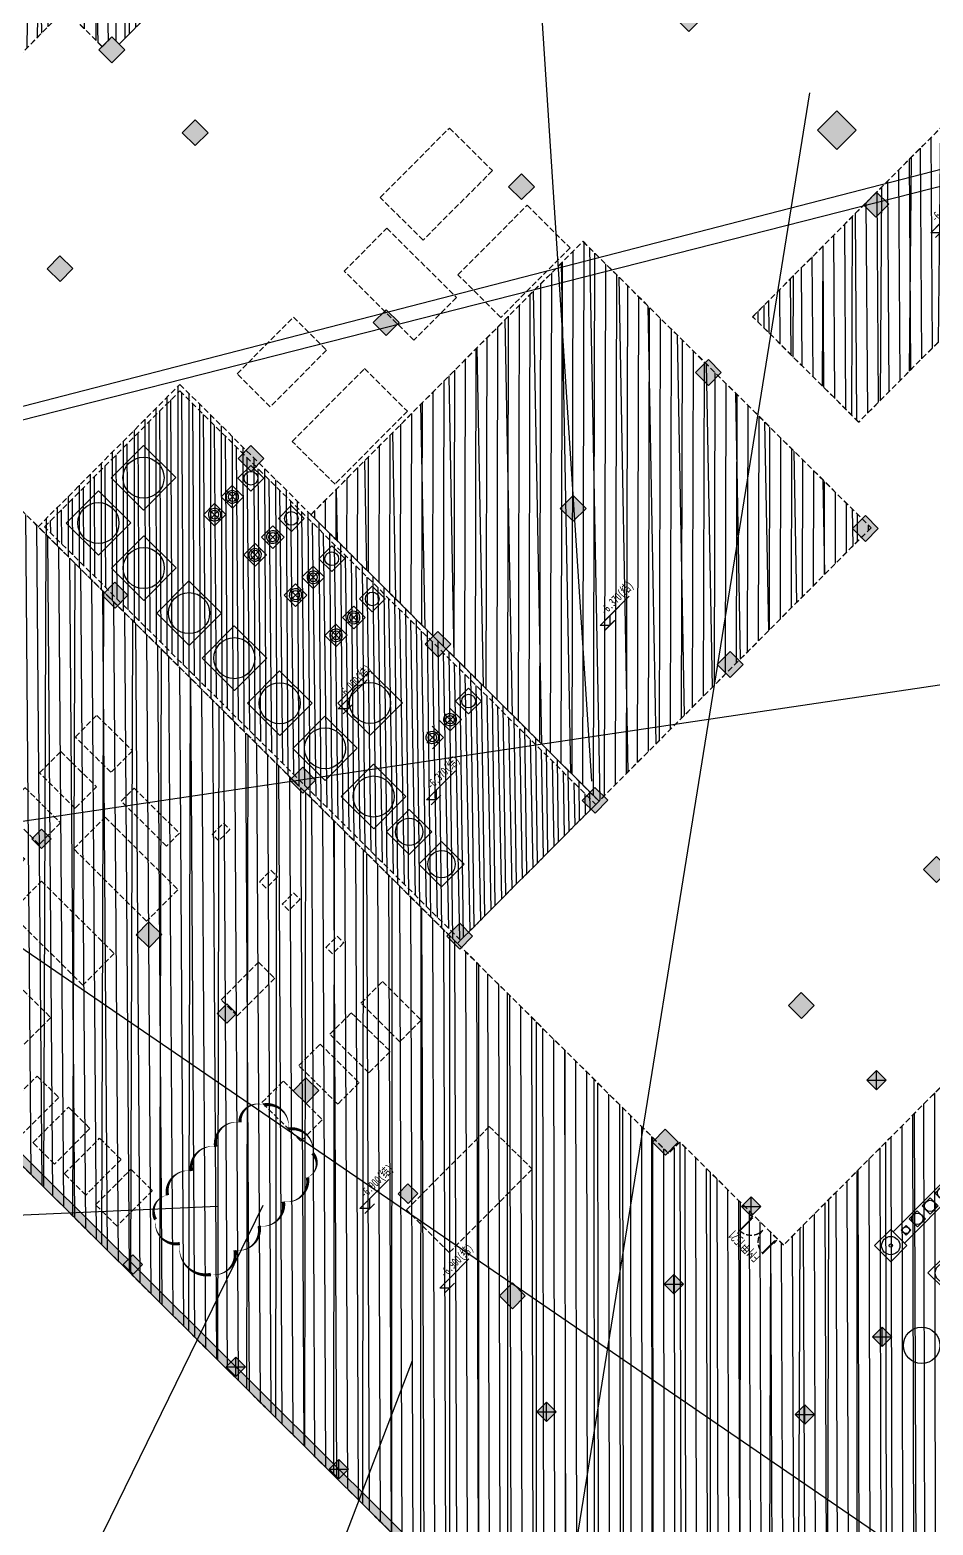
# Model space of a CAD drawing. Extents: x 517381295 to 519272522, y 3499086963 to 3500603577.
# Drawn here: x 518447028 to 518486592, y 3500170238 to 3500235776 of the extents above; entities that cross this region are included whole.
import ezdxf

# ---------------------------------------------------------------- set-up
doc = ezdxf.new("R2010")
doc.units = 0
doc.header["$LTSCALE"] = 1000
doc.header["$MEASUREMENT"] = 0
for name, pattern in [('__附着_A09-地下室平面_TEN25IWV_设计区$0$__附着_A09-地下室平面_TEN25IWV_设计区$0$HIDDEN', [0.375, 0.25, -0.125]), ('__附着_A09-地下室平面_TEN25IWV_设计区$0$HIDDEN', [0.375, 0.25, -0.125]), ('DASH', [0.35, 0.25, -0.1]), ('HIDDEN', [0.375, 0.25, -0.125])]:
    doc.linetypes.add(name, pattern=pattern)
doc.layers.get('0').update_dxf_attribs({"linetype": 'CONTINUOUS'})
doc.layers.get('DEFPOINTS').update_dxf_attribs({"color": 8, "linetype": 'CONTINUOUS'})
for name, color, linetype in [('__附着_A09-地下室平面_TEN25IWV_设计区$0$__附着_A09-地下室平面_TEN25IWV_设计区$0$AD-LEVL-HIGH', 61, 'CONTINUOUS'), ('__附着_A09-地下室平面_TEN25IWV_设计区$0$__附着_A09-地下室平面_TEN25IWV_设计区$0$AE-ABOV', 154, '__附着_A09-地下室平面_TEN25IWV_设计区$0$__附着_A09-地下室平面_TEN25IWV_设计区$0$HIDDEN'), ('__附着_A09-地下室平面_TEN25IWV_设计区$0$AE-ABOV', 154, '__附着_A09-地下室平面_TEN25IWV_设计区$0$HIDDEN'), ('__附着_A09-地下室平面_TEN25IWV_设计区$0$C-XREF-EXT', 7, 'CONTINUOUS'), ('A10-plan_B1_SEN23VEG_设计区$0$AE-WALL', 255, 'CONTINUOUS'), ('AD-LEVL-HIGH', 61, 'CONTINUOUS'), ('AD-NUMB', 205, 'CONTINUOUS'), ('AE-ABOV', 154, 'HIDDEN'), ('AE-DOOR-INSD', 61, 'CONTINUOUS'), ('AE-EQPM-TOLT', 70, 'CONTINUOUS'), ('C-XREF-EXT', 7, 'CONTINUOUS'), ('COLUMN', 50, 'CONTINUOUS'), ('PUB_HATCH', 8, 'CONTINUOUS'), ('S_WALL', 2, 'CONTINUOUS'), ('S_WALL_HACH', 30, 'CONTINUOUS'), ('TWT_水箱', 7, 'CONTINUOUS'), ('生活泵', 4, 'CONTINUOUS'), ('设备基础', 151, 'CONTINUOUS')]:
    doc.layers.add(name, color=color, linetype=linetype)
doc.layers.add('修改圈注', color=2, linetype='CONTINUOUS', plot=False)
doc.styles.add('__附着_A09-地下室平面_TEN25IWV_设计区$0$__附着_A09-地下室平面_TEN25IWV_设计区$0$TH-STYLE1', font='STFANGSO.TTF', dxfattribs={"width": 0.699999988079071})
doc.styles.add('TH-STYLE1', font='STFANGSO.TTF', dxfattribs={"width": 0.699999988079071})
doc.styles.add('TH-STYLE3', font='tssdeng.shx', dxfattribs={"width": 0.699999988079071, "bigfont": 'tssdchn.shx'})
pattern_1 = [(44.99999999999997, (-2.384185791015625e-06, 0), (-336.7596045400932, 336.7596045400932), [])]
pattern_2 = [(44.99999999999999, (0, 0), (-336.7596045400932, 336.7596045400932), [])]
pattern_3 = [(44.99999999999996, (534309.154542923, 500000.0600028038), (-898.025612106915, 898.0256121069149), [])]

# ---------------------------------------------------------------- blocks, each defined once
blk = doc.blocks.new('_FZH')
blk.add_lwpolyline([(-0.5, -0.5), (0.5, -0.5), (0.5, 0.5), (-0.5, 0.5)], close=True)
at = {"layer": 'PUB_HATCH'}
blk.add_solid([(-0.5, -0.5), (0.5, -0.5), (-0.5, 0.5), (0.5, 0.5)], dxfattribs=at)
blk = doc.blocks.new('柱')
h = blk.add_hatch(color=8)
h.dxf.hatch_style = 1
h.paths.add_polyline_path([(-400, -400), (400, -400), (400.0000000009313, 400.0000000004657), (-399.9999999990687, 400)])
at = {"layer": 'COLUMN', "xscale": 800, "yscale": 800, "zscale": 800}
blk.add_blockref('_FZH', (0, 0), dxfattribs=at)
blk = doc.blocks.new('fdhfhfhgfdhgfhgf')
at = {"layer": 'COLUMN'}
h = blk.add_hatch(color=8, dxfattribs=at)
h.dxf.hatch_style = 1
h.paths.add_polyline_path([(51965.08728408813, -14111.98487210274), (51965.0846247673, -12911.98486065865), (53165.07940196991, -12911.98485946655), (53165.08206129074, -14111.9848716259)])
for points in [[(51965.0846247673, -12911.98486065865), (53165.07940196991, -12911.98485946655), (53165.08206272125, -14111.98487210274), (51965.08728456497, -14111.98487067223)], [(54065.08977508545, -17411.98487854004), (53265.08977460861, -17411.98487997055), (53265.08977603912, -16661.9848742485), (54065.08977556229, -16661.98487401009)]]:
    blk.add_lwpolyline(points, close=True, dxfattribs=at)
at = {"layer": 'PUB_HATCH'}
blk.add_solid([(54065.08977508545, -17411.98487973213), (53265.08977556229, -17411.98488092422), (54065.08977556229, -16661.98487401009), (53265.08977603912, -16661.9848742485)], dxfattribs=at)
at = {"layer": 'COLUMN', "color": 8, "xscale": -0.9999999999999998, "rotation": 359.9999999994657}
for p in [(72465.08463335037, 11488.01509261131), (72465.0898308754, 6337.970894813538), (80865.08984613419, 6337.970486164093), (53665.09045410156, -5461.984887599945), (64065.08982610703, -5461.984881162643), (72465.08982658386, -5461.984880685806), (80865.08982563019, -5461.984881401062), (89315.08982944489, -5461.984882116318), (64065.08984041214, -17011.98488426208), (72465.08984088898, -17011.98488402367), (80865.08984136581, -17011.98488378525), (89265.08530044556, -17011.98489642143), (98815.09239053726, -17011.98487520218), (64065.08010387421, -26711.98485612869), (72465.0846323967, -26711.98482131958), (80865.08464860916, -26711.98482251167), (89265.08983135223, -26711.984821558), (98815.08464765549, -26711.98487234116), (72465.08463382721, -39461.98487997055), (80865.08464860916, -39461.98487877846), (89315.08983898163, -39461.98942995071), (98815.08012676239, -39461.98488068581)]:
    blk.add_blockref('柱', p, dxfattribs=at)
blk = doc.blocks.new('5567657')
at = {"layer": 'DEFPOINTS', "color": 3}
for p, q in [((-468135.9541832355, -401816.8229576428), (-467535.9541832421, -402416.8229576494)), ((-468135.9541832421, -402416.8229576428), (-467535.9541832355, -401816.8229576494))]:
    blk.add_line(p, q, dxfattribs=at)
at = {"layer": 'COLUMN', "xscale": 600.0000004244503, "yscale": 599.9999994146638, "zscale": 599.9999994146638, "rotation": 359.9999999832802}
blk.add_blockref('_FZH', (-467835.9541835967, -402116.822957966), dxfattribs=at)
blk = doc.blocks.new('rgsgdr')
for p in [(-1897571.606798172, -958497.8797802925), (-1897571.606795788, -964870.9168555737), (-1889371.606775761, -969547.8797516823), (-1881471.606775761, -969547.8797514439), (-1876671.606775761, -969547.8797516823), (-1868871.606776237, -969547.8797519207), (-1881471.606775284, -977647.8797519207), (-1876671.606775284, -977647.8797512054)]:
    blk.add_blockref('5567657', p)
at = {"layer": 'COLUMN', "xscale": 600, "yscale": 600, "zscale": 600}
for p in [(-2355007.560963631, -1338264.702755451), (-2354707.560963631, -1349414.702739239), (-2365407.560963631, -1354264.702739954), (-2354707.560963631, -1360614.702740192)]:
    blk.add_blockref('_FZH', p, dxfattribs=at)
blk = doc.blocks.new('A$C75476260')
at = {"layer": '生活泵', "color": 8}
for p, q in [((-0.01384162902832031, 850.0041320323944), (-0.01384162902832031, 150.0041317939758)), ((2299.986158847809, 850.0041320323944), (-0.01384162902832031, 850.0041320323944)), ((599.9861583709717, 750.0041317939758), (99.98615837097168, 750.0041320323944)), ((99.98615837097168, 750.0041320323944), (99.98615837097168, 250.004132270813)), ((599.9861583709717, 750.0041317939758), (99.98615837097168, 750.0041320323944)), ((99.98615837097168, 750.0041320323944), (99.98615837097168, 250.004132270813)), ((599.9861583709717, 750.0041317939758), (599.9861588478088, 250.0041320323944)), ((599.9861583709717, 750.0041317939758), (599.9861588478088, 250.0041320323944)), ((899.9861578941345, 750.004132270813), (899.9861583709717, 250.004132270813)), ((1399.986158370972, 750.0041320323944), (899.9861578941345, 750.004132270813)), ((1399.986158370972, 750.0041320323944), (1399.986158370972, 250.004132270813)), ((3299.986158370972, 1000.004132270813), (2299.986157894135, 1000.004132270813)), ((2299.986157894135, 1000.004132270813), (2299.986158370972, 0.00413203239440918)), ((3299.986158370972, 1000.004132270813), (3299.986158370972, 0.00413203239440918)), ((2299.986158370972, 150.004132270813), (-0.01384162902832031, 150.0041317939758)), ((599.9861588478088, 250.0041320323944), (99.98615837097168, 250.004132270813)), ((599.9861588478088, 250.0041320323944), (99.98615837097168, 250.004132270813)), ((1399.986158370972, 250.004132270813), (899.9861583709717, 250.004132270813)), ((1999.986158370972, 650.0041317939758), (1699.986158370972, 650.0041320323944)), ((1699.986158370972, 650.0041320323944), (1699.986158370972, 350.004132270813)), ((1999.986158370972, 350.0041320323944), (1699.986158370972, 350.004132270813)), ((1999.986158370972, 650.0041317939758), (1999.986158370972, 350.0041320323944)), ((3299.986158370972, 0.00413203239440918), (2299.986158370972, 0.00413203239440918))]:
    blk.add_line(p, q, dxfattribs=at)
for centre, radius in [((349.9861898422241, 500.1294322013855), 249.9999999999999), ((1149.986190319061, 500.1294324398041), 249.9999999999999), ((2799.986158370972, 500.004132270813), 399.9999999999999), ((1849.56117773056, 500.0041131973267), 150.000000000029)]:
    blk.add_circle(centre, radius, dxfattribs=at)
at = {"layer": '生活泵', "color": 8, "linetype": 'Continuous'}
blk.add_circle((2799.986158370972, 500.004132270813), 69.99999999999999, dxfattribs=at)
blk = doc.blocks.new('A$C2AAE5A0B')
at = {"layer": '生活泵', "color": 8}
for p, q in [((-0.01039838790893555, 1000.012242794037), (-0.01039743423461914, 0.01224279403686523)), ((-0.01039838790893555, 1000.012242794037), (999.9896025657654, 1000.012243747711)), ((999.9896025657654, 1000.012243747711), (999.9896025657654, 0.01224327087402344)), ((999.9896011352539, 850.012243270874), (4099.989601135254, 850.012246131897)), ((1899.989602565765, 750.0122439861298), (2399.989603042603, 750.0122449398041)), ((1899.989602565765, 750.0122439861298), (1899.989603042603, 250.0122442245483)), ((2399.989603042603, 750.0122449398041), (2399.989602565765, 250.0122447013855)), ((2699.989601612091, 750.0122449398041), (3199.989602088928, 750.0122458934784)), ((2699.989601612091, 750.0122449398041), (2699.989602088928, 250.0122451782227)), ((3199.989602088928, 750.0122458934784), (3199.989601612091, 250.0122456550598)), ((3499.989601612091, 750.0122451782227), (3499.989601612091, 250.0122456550598)), ((3499.989601612091, 750.0122451782227), (3999.989601612091, 750.0122458934784)), ((3499.989601612091, 750.0122451782227), (3999.989601612091, 750.0122458934784)), ((3499.989601612091, 750.0122451782227), (3499.989601612091, 250.0122456550598)), ((3999.989601612091, 750.0122458934784), (3999.989601612091, 250.012246131897)), ((3999.989601612091, 750.0122458934784), (3999.989601612091, 250.012246131897)), ((4099.989601135254, 850.012246131897), (4099.989602088928, 150.0122456550598)), ((-0.01039743423461914, 0.01224279403686523), (999.9896025657654, 0.01224327087402344)), ((999.9896025657654, 150.0122435092926), (4099.989602088928, 150.0122456550598)), ((1299.989602088928, 650.0122437477112), (1599.989602088928, 650.0122442245483)), ((1299.989602088928, 650.0122437477112), (1299.989602565765, 350.0122439861298)), ((1299.989602565765, 350.0122439861298), (1599.989602565765, 350.0122444629669)), ((1599.989602088928, 650.0122442245483), (1599.989602565765, 350.0122444629669)), ((1899.989603042603, 250.0122442245483), (2399.989602565765, 250.0122447013855)), ((2699.989602088928, 250.0122451782227), (3199.989601612091, 250.0122456550598)), ((3499.989601612091, 250.0122456550598), (3999.989601612091, 250.012246131897)), ((3499.989601612091, 250.0122456550598), (3999.989601612091, 250.012246131897))]:
    blk.add_line(p, q, dxfattribs=at)
for centre, radius in [((499.9896020889282, 500.012243270874), 399.9999999999999), ((2149.989570617676, 500.137544631958), 249.9999999999999), ((2949.989569664001, 500.1375451087952), 249.9999999999999), ((3749.989570140839, 500.1375460624695), 249.9999999999999), ((1450.414583206177, 500.012225151062), 150.000000000029)]:
    blk.add_circle(centre, radius, dxfattribs=at)
at = {"layer": '生活泵', "color": 8, "linetype": 'Continuous'}
blk.add_circle((499.9896020889282, 500.012243270874), 69.99999999999999, dxfattribs=at)
blk = doc.blocks.new('A$C3D955786')
at = {"color": 8}
for p, q in [((25829.88437271118, 64607.58187556267), (26529.88437271118, 64607.58187460899)), ((25829.884370327, 63907.58187675476), (25829.88437271118, 64607.58187556267)), ((25829.88437271118, 64607.58187556267), (25829.884370327, 63907.58187675476)), ((26529.88437271118, 64607.58187460899), (25829.88437271118, 64607.58187556267)), ((26529.88437175751, 64257.58187484741), (25829.88437128067, 64257.58187580109)), ((26179.88437080383, 63907.58187556267), (26179.88437175751, 64607.58187580109)), ((26529.88437271118, 64607.58187460899), (26529.88436985016, 63907.58187437057)), ((26529.88436985016, 63907.58187437057), (26529.88437271118, 64607.58187460899)), ((26929.88437223434, 64607.58187317848), (27629.88437271118, 64607.58187174797)), ((26929.88436985016, 63907.5818734169), (26929.88437223434, 64607.58187317848)), ((26929.88437223434, 64607.58187317848), (26929.88436985016, 63907.5818734169)), ((27629.88437271118, 64607.58187174797), (26929.88437223434, 64607.58187317848)), ((27629.88437175751, 64257.58187150955), (26929.88437175751, 64257.58187294006)), ((27279.88436937332, 63907.58187294006), (27279.88437175751, 64607.58187222481)), ((27629.88437271118, 64607.58187174797), (27629.88437080383, 63907.58187198639)), ((27629.88437080383, 63907.58187198639), (27629.88437271118, 64607.58187174797)), ((26529.88436985016, 63907.58187437057), (25829.884370327, 63907.58187675476)), ((25829.884370327, 63907.58187675476), (26529.88436985016, 63907.58187437057)), ((27629.88437080383, 63907.58187198639), (26929.88436985016, 63907.5818734169)), ((26929.88436985016, 63907.5818734169), (27629.88437080383, 63907.58187198639)), ((25829.88436603546, 62107.58187627792), (26529.88436555862, 62107.58187460899)), ((25829.88436460495, 61407.58187627792), (25829.88436603546, 62107.58187627792)), ((25829.88436603546, 62107.58187627792), (25829.88436460495, 61407.58187627792)), ((26529.88436555862, 62107.58187460899), (25829.88436603546, 62107.58187627792)), ((26529.88436508179, 61757.58187508583), (25829.88436555862, 61757.58187627792)), ((26179.88436317444, 61407.58187556267), (26179.88436603546, 62107.58187437057)), ((26529.88436555862, 62107.58187460899), (26529.88436460495, 61407.58187484741)), ((26529.88436460495, 61407.58187484741), (26529.88436555862, 62107.58187460899)), ((26929.88436698914, 62107.58187317848), (27629.8843665123, 62107.58187127113)), ((26929.88436508179, 61407.58187317848), (26929.88436698914, 62107.58187317848)), ((26929.88436698914, 62107.58187317848), (26929.88436508179, 61407.58187317848)), ((27629.8843665123, 62107.58187127113), (26929.88436698914, 62107.58187317848)), ((27629.88436555862, 61757.58187127113), (26929.88436555862, 61757.5818734169)), ((27279.88436412811, 61407.58187294006), (27279.88436746597, 62107.58187222481)), ((27629.8843665123, 62107.58187127113), (27629.88436460495, 61407.58187150955)), ((27629.88436460495, 61407.58187150955), (27629.8843665123, 62107.58187127113)), ((26529.88436460495, 61407.58187484741), (25829.88436460495, 61407.58187627792)), ((25829.88436460495, 61407.58187627792), (26529.88436460495, 61407.58187484741)), ((27629.88436460495, 61407.58187150955), (26929.88436508179, 61407.58187317848)), ((26929.88436508179, 61407.58187317848), (27629.88436460495, 61407.58187150955)), ((25829.88436079025, 59607.58187603951), (26529.88436079025, 59607.58187460899)), ((25829.88435840607, 58907.58187580109), (25829.88436079025, 59607.58187603951)), ((25829.88436079025, 59607.58187603951), (25829.88435840607, 58907.58187580109)), ((26529.88436079025, 59607.58187460899), (25829.88436079025, 59607.58187603951)), ((26529.8843588829, 59257.58187484741), (25829.88435935974, 59257.58187580109)), ((26179.88435840607, 58907.58187627792), (26179.88435983658, 59607.58187532425)), ((26529.88436079025, 59607.58187460899), (26529.88435792923, 58907.58187460899)), ((26529.88435792923, 58907.58187460899), (26529.88436079025, 59607.58187460899)), ((26929.88436031342, 59607.58187246323), (27629.88436031342, 59607.58187174797)), ((26929.88435840607, 58907.58187365532), (26929.88436031342, 59607.58187246323)), ((26929.88436031342, 59607.58187246323), (26929.88435840607, 58907.58187365532)), ((27629.88436031342, 59607.58187174797), (26929.88436031342, 59607.58187246323)), ((27629.88435792923, 59257.58187150955), (26929.88435792923, 59257.5818734169)), ((27279.88435745239, 58907.58187222481), (27279.8843588829, 59607.58187246323)), ((27629.88436031342, 59607.58187174797), (27629.88435792923, 58907.58187150955)), ((27629.88435792923, 58907.58187150955), (27629.88436031342, 59607.58187174797)), ((26529.88435792923, 58907.58187460899), (25829.88435840607, 58907.58187580109)), ((25829.88435840607, 58907.58187580109), (26529.88435792923, 58907.58187460899)), ((27629.88435792923, 58907.58187150955), (26929.88435840607, 58907.58187365532)), ((26929.88435840607, 58907.58187365532), (27629.88435792923, 58907.58187150955)), ((25829.8843536377, 57107.58187627792), (26529.8843536377, 57107.58187437057)), ((25829.88435125351, 56407.58187603951), (25829.8843536377, 57107.58187627792)), ((25829.8843536377, 57107.58187627792), (25829.88435125351, 56407.58187603951)), ((26529.8843536377, 57107.58187437057), (25829.8843536377, 57107.58187627792)), ((26179.88435173035, 56407.58187556267), (26179.8843536377, 57107.58187437057)), ((26529.8843536377, 57107.58187437057), (26529.88435220718, 56407.58187389374)), ((26529.88435220718, 56407.58187389374), (26529.8843536377, 57107.58187437057)), ((26929.88435316086, 57107.58187365532), (27629.88435316086, 57107.58187103271)), ((26929.88435268402, 56407.58187270164), (26929.88435316086, 57107.58187365532)), ((26929.88435316086, 57107.58187365532), (26929.88435268402, 56407.58187270164)), ((27629.88435316086, 57107.58187103271), (26929.88435316086, 57107.58187365532)), ((27279.88435173035, 56407.58187150955), (27279.8843536377, 57107.58187198639)), ((27629.88435316086, 57107.58187103271), (27629.88435220718, 56407.5818707943)), ((27629.88435220718, 56407.5818707943), (27629.88435316086, 57107.58187103271)), ((26529.88435316086, 56757.58187389374), (25829.88435220718, 56757.58187556267)), ((26529.88435220718, 56407.58187389374), (25829.88435125351, 56407.58187603951)), ((25829.88435125351, 56407.58187603951), (26529.88435220718, 56407.58187389374)), ((27629.88435173035, 56757.58187103271), (26929.88435268402, 56757.58187365532)), ((27629.88435220718, 56407.5818707943), (26929.88435268402, 56407.58187270164)), ((26929.88435268402, 56407.58187270164), (27629.88435220718, 56407.5818707943)), ((26329.88433265686, 50607.58188915253), (25629.88433265686, 50607.58189177513)), ((25979.88433456421, 50957.58189058304), (25979.88433027267, 50257.5818901062)), ((26329.88433218002, 50257.58188939095), (26329.8843331337, 50957.58188986778)), ((26329.8843331337, 50957.58188986778), (26329.88433218002, 50257.58188939095)), ((26729.88433361053, 50957.58188700676), (26729.88433074951, 50257.58188772202)), ((26729.88433074951, 50257.58188772202), (26729.88433361053, 50957.58188700676)), ((27429.88433170319, 50607.58188509941), (26729.88433170319, 50607.58188772202)), ((27079.88433408737, 50957.58188724518), (27079.88433074951, 50257.5818862915)), ((27429.88433027267, 50257.58188533783), (27429.88433265686, 50957.58188509941)), ((27429.88433265686, 50957.58188509941), (27429.88433027267, 50257.58188533783)), ((25629.88433074951, 50257.58189201355), (26329.88433218002, 50257.58188939095)), ((26329.88433218002, 50257.58188939095), (25629.88433074951, 50257.58189201355)), ((26729.88433074951, 50257.58188772202), (27429.88433027267, 50257.58188533783)), ((27429.88433027267, 50257.58188533783), (26729.88433074951, 50257.58188772202))]:
    blk.add_line(p, q, dxfattribs=at)
at = {"color": 8, "extrusion": (0, 0, -1)}
for centre, major_axis, ratio, start_param, end_param in [((26179.88437080383, 64257.58187580109), (274.2633502063816, 39.85356261724845), 0.9999999999991234, -1.426495030941981, 4.856690276237606), ((26179.88437080383, 64257.58187580109), (131.9792059036807, 131.9792051816721), 0.9999999999972569, -0.7853981633988198, 5.497787143780767), ((27279.88437080383, 64257.58187246323), (274.2633502063816, 39.85356261724845), 0.9999999999991234, -1.426495030941981, 4.856690276237606), ((27279.88437080383, 64257.58187246323), (131.9792059036807, 131.9792051816721), 0.9999999999972569, -0.7853981633988198, 5.497787143780767), ((26179.88436555862, 61757.58187580109), (274.2633502063816, 39.85356261724845), 0.9999999999991234, -1.426495030941981, 4.856690276237606), ((26179.88436555862, 61757.58187580109), (131.9792059036807, 131.9792051816721), 0.9999999999972569, -0.7853981633988198, 5.497787143780767), ((27279.88436508179, 61757.58187294006), (274.2633502063816, 39.85356261724845), 0.9999999999991234, -1.426495030941981, 4.856690276237606), ((27279.88436508179, 61757.58187294006), (131.9792059036807, 131.9792051816721), 0.9999999999972569, -0.7853981633988198, 5.497787143780767), ((26179.88435840607, 59257.58187460899), (274.2633502063816, 39.85356261724845), 0.9999999999991234, -1.426495030941981, 4.856690276237606), ((26179.88435840607, 59257.58187460899), (131.9792059036807, 131.9792051816721), 0.9999999999972569, -0.7853981633988198, 5.497787143780767), ((27279.88435840607, 59257.58187222481), (274.2633502063816, 39.85356261724845), 0.9999999999991234, -1.426495030941981, 4.856690276237606), ((27279.88435840607, 59257.58187222481), (131.9792059036807, 131.9792051816721), 0.9999999999972569, -0.7853981633988198, 5.497787143780767), ((26179.88435220718, 56757.58187508583), (274.2633502063816, 39.85356261724845), 0.9999999999991234, -1.426495030941981, 4.856690276237606), ((27279.88435268402, 56757.58187127113), (274.2633502063816, 39.85356261724845), 0.9999999999991234, -1.426495030941981, 4.856690276237606), ((26179.88435220718, 56757.58187508583), (131.9792059036807, 131.9792051816721), 0.9999999999972569, -0.7853981633988198, 5.497787143780767), ((27279.88435268402, 56757.58187127113), (131.9792059036807, 131.9792051816721), 0.9999999999972569, -0.7853981633988198, 5.497787143780767)]:
    blk.add_ellipse(centre, major_axis=major_axis, ratio=ratio, start_param=start_param, end_param=end_param, dxfattribs=at)
at = {"color": 8}
for centre, major_axis, ratio, start_param, end_param in [((25979.88433170319, 50607.58189034462), (274.2633499530397, -39.85356436069213), 0.9999999999991234, -1.426495030941981, 4.856690276237606), ((25979.88433170319, 50607.58189034462), (131.9792050647122, -131.9792060206404), 0.9999999999972569, -0.7853981633988198, 5.497787143780767), ((27079.88433170319, 50607.5818862915), (274.2633499530397, -39.85356436069213), 0.9999999999991234, -1.426495030941981, 4.856690276237606), ((27079.88433170319, 50607.5818862915), (131.9792050647122, -131.9792060206404), 0.9999999999972569, -0.7853981633988198, 5.497787143780767)]:
    blk.add_ellipse(centre, major_axis=major_axis, ratio=ratio, start_param=start_param, end_param=end_param, dxfattribs=at)
at = {"layer": 'TWT_水箱', "color": 8}
for points in [[(23329.88435029984, 68607.58189487457), (21329.88435029984, 68607.58190059662), (21329.88434553146, 66607.58190059662), (23329.88434505463, 66607.58189511299)], [(26129.88435125351, 68607.5818874836), (24129.88435077667, 68607.58189225197), (24129.8843460083, 66607.58189296722), (26129.88434648514, 66607.58188724518)], [(23329.88434410095, 65807.58189582825), (21329.88434362411, 65807.58190131187), (21329.88433694839, 63807.58190131187), (23329.88433742523, 63807.58189535141)], [(28829.88437080383, 63857.58186721802), (28829.88437223434, 64657.58186841011), (28029.88437318802, 64657.58187007904), (28029.884370327, 63857.58187007904)], [(23329.88433504105, 63007.58189558983), (21329.88433456421, 63007.58190202713), (21329.88432979584, 61007.58190131187), (23329.88432979584, 61007.58189582825)], [(28829.88436365128, 61357.58186721802), (28829.88436698914, 62157.58186817169), (28029.88436555862, 62157.58187007904), (28029.88436365128, 61357.58187007904)], [(23329.88432836533, 60207.58189630508), (21329.88432884216, 60207.58190202713), (21329.88432359695, 58207.58190155029), (23329.88432168961, 58207.58189630508)], [(28829.8843588829, 58857.58186817169), (28829.88436031342, 59657.58186817169), (28029.88436079025, 59657.58187007904), (28029.8843588829, 58857.58187007904)], [(23329.88432025909, 57407.58189582825), (21329.88432168961, 57407.58190107346), (21329.88431453705, 55407.58190226555), (23329.88431596756, 55407.58189678192)], [(28829.88435220718, 56357.58186745644), (28829.8843536377, 57157.58186769485), (28029.88435459137, 57157.5818696022), (28029.88435220718, 56357.58186984062)], [(23329.88431358337, 54607.58189630508), (21329.8843126297, 54607.58190155029), (21329.88430786133, 52607.58190155029), (23329.88430690765, 52607.58189678192)], [(26129.88431215286, 54607.58188843727), (24129.88431358337, 54607.58189320564), (24129.88430786133, 52607.58189415932), (26129.88430738449, 52607.58188843727)], [(23329.88430261612, 51607.58189678192), (21329.88430500031, 51607.58190155029), (21329.88429832458, 49607.58190202713), (23329.88429927826, 49607.58189678192)], [(28629.88433361053, 51007.58188223839), (28629.88433122635, 50207.5818810463), (27829.88432979584, 50207.58188438416), (27829.88433361053, 51007.58188438416)], [(23029.88429737091, 49107.58189702034), (21629.88429737091, 49107.58190059662), (21629.88429403305, 47707.58190083504), (23029.88429260254, 47707.5818977356)], [(23029.88429164886, 47107.5818977356), (21629.88429260254, 47107.58190131187), (21629.884288311, 45707.58190155029), (23029.884288311, 45707.5818977356)]]:
    blk.add_lwpolyline(points, close=True, dxfattribs=at)
for centre, radius in [((22329.88434696198, 67607.58189845085), 899.9999999999998), ((25129.88434791565, 67607.58189082146), 899.9999999999998), ((22329.88433933258, 64807.58189821243), 899.9999999999998), ((28429.88437128067, 64257.58186912537), 299.9999999999999), ((22329.88433265686, 62007.58189916611), 899.9999999999998), ((28429.88436412811, 61757.5818696022), 299.9999999999999), ((22329.88432598114, 59207.58189916611), 899.9999999999998), ((28429.88435935974, 59257.5818696022), 299.9999999999999), ((22329.8843164444, 56407.58189940453), 899.9999999999998), ((28429.8843536377, 56757.58186888695), 299.9999999999999), ((22329.88431119919, 53607.58189868927), 899.9999999999998), ((25129.88431119919, 53607.58189105988), 899.9999999999998), ((22329.88430261612, 50607.58189821243), 899.9999999999998), ((28229.88433265686, 50607.58188319206), 299.9999999999999), ((22329.8842959404, 48407.58189845085), 599.9999999999998), ((22329.88429164886, 46407.58189868927), 599.9999999999998), ((22199.99999523163, 16621.1100358963), 799.9999999999997)]:
    blk.add_circle(centre, radius, dxfattribs=at)
at = {"layer": 'AE-EQPM-TOLT'}
blk.add_blockref('A$C2AAE5A0B', (23850.01043128967, 20164.11551046371), dxfattribs=at)
at = {"layer": 'TWT_水箱', "xscale": -1, "rotation": 4.923653221863043e-08}
blk.add_blockref('A$C75476260', (27949.9861907959, 17664.12362527847), dxfattribs=at)
blk = doc.blocks.new('*U35')
for p, q in [((-200, 200), (200, 200)), ((0, 0), (-200, 200)), ((-200, 0), (200, 0)), ((200, 200), (0, 0)), ((200, 200), (1000, 200))]:
    blk.add_line(p, q)
at = {"style": 'TH-STYLE1', "width": 0.7}
blk.add_attdef('标高', (280.0674475692795, 333.9894894305617), '', height=250, dxfattribs=at)
blk = doc.blocks.new('GDDGGDGS')
at = {"layer": 'AE-ABOV'}
h = blk.add_hatch(dxfattribs=at)
h.set_pattern_fill('ANSI31', color=3, scale=300, angle=-45.15729226620186)
h.set_pattern_definition(pattern_2)
edge = h.paths.add_edge_path()
edge.add_line((36850.00002145767, -350.0000431537628), (36849.56884238177, 27050.12430907792))
edge.add_line((36849.56884241104, 27050.12430906296), (20750.00002448148, 27050.12429533574))
edge.add_line((20750.00002479553, 27050.12429475784), (20750.00002050188, 33450.00000764486))
edge.add_line((20750.000020504, 33450.00000786781), (20049.99995960752, 33449.94788850084))
edge.add_line((20049.999958992, 33449.94788861275), (20050.00000657413, 75100.0000058752))
edge.add_line((20050.00000715256, 75100.00000596046), (13250.00197983698, 75100.0000340811))
edge.add_line((13250.00197982788, 75100.00003385544), (13250.00192649799, 88250.00002347773))
edge.add_line((13250.00192546844, 88250.00002360344), (7919.999994704687, 88250.00000212141))
edge.add_line((7919.999995708466, 88250.00000190735), (7919.999994535869, 91499.99999954064))
edge.add_line((7919.999993801117, 91499.99999952316), (-300.0000026198322, 91499.99999925376))
edge.add_line((-300.0000019073486, 91499.99999976158), (-300.0000040204613, 3035.872262057528))
edge.add_line((-300.0000042915344, 3035.872261762619), (3156.136949703879, -350.0000003569248))
edge.add_line((3156.136950016022, -350.0000002384186), (36850.00001891277, -349.824460909269))
h = blk.add_hatch(dxfattribs=at)
h.set_pattern_fill('ANSI31', color=1, scale=300, angle=-45.15729226620186)
h.set_pattern_definition(pattern_2)
h.paths.add_polyline_path([(48650.00004339218, 84799.9999909401), (37550.00003814697, 84799.99999141693), (37550.00003814697, 85249.99996495247), (36950.00003957748, 85249.99996972084), (36950.00005674362, 87548.84634208679), (28850.00001049042, 87548.8463666439), (28850.00003576279, 89150.00003218651), (28850.00003480911, 91150.0000011921), (48666.85078859329, 91150.00000166893)])
h = blk.add_hatch(dxfattribs=at)
h.set_pattern_fill('ANSI31', color=4, scale=300, angle=-45.15729226620186)
h.set_pattern_definition(pattern_2)
h.paths.add_polyline_path([(20250.00001907349, 72200.00001597404), (28650.00002336502, 72200.00001645088), (28650.00002336502, 46500.00004315376), (20250.00001907349, 46500.00004315376)])
h = blk.add_hatch(dxfattribs=at)
h.set_pattern_fill('ANSI31', color=1, scale=300, angle=-45.15729226620186)
h.set_pattern_definition(pattern_1)
h.paths.add_polyline_path([(45749.99999332428, 46500.00004887581), (28850.0000295639, 46500.00004887581), (28850.0000295639, 64299.99998354912), (45749.99999332428, 64299.99998402596)])
h = blk.add_hatch(dxfattribs=at)
h.set_pattern_fill('ANSI31', color=5, scale=300, angle=-45.15729226620186)
h.set_pattern_definition(pattern_1)
h.paths.add_polyline_path([(66349.99998617172, 50150.00002479553), (48650.00000953674, 50150.00003552437), (48650.00000905991, 56700.00002741814), (66349.99998569489, 56700.00001645088)])
at = {"layer": 'AE-ABOV', "color": 8}
for points in [[(36850.00002145767, -350.0000431537628), (36849.56884241104, 27050.12430906296), (20750.00002479553, 27050.12429475784), (20750.000020504, 33450.00000786781), (20049.999958992, 33449.94788861275), (20050.00000715256, 75100.00000596046), (13250.00197982788, 75100.00003385544), (13250.00192546844, 88250.00002360344), (7919.999995708466, 88250.00000190735), (7919.999993801117, 91499.99999952316), (-300.0000019073486, 91499.99999976158), (-300.0000042915344, 3035.872261762619), (3156.136950016022, -350.0000002384186), (36850.00001859665, -349.8244612216949)], [(48650.00004339218, 84799.9999909401), (37550.00003814697, 84799.99999141693), (37550.00003814697, 85249.99996495247), (36950.00003957748, 85249.99996972084), (36950.00005674362, 87548.84634208679), (28850.00001049042, 87548.8463666439), (28850.00003576279, 89150.00003218651), (28850.00003480911, 91150.0000011921), (48666.85078859329, 91150.00000166893), (48650.00004339218, 84799.9999909401)]]:
    blk.add_lwpolyline(points, dxfattribs=at)
for points in [[(20250.00001907349, 72200.00001597404), (28650.00002336502, 72200.00001645088), (28650.00002336502, 46500.00004315376), (20250.00001907349, 46500.00004315376)], [(45749.99999332428, 46500.00004887581), (28850.0000295639, 46500.00004887581), (28850.0000295639, 64299.99998354912), (45749.99999332428, 64299.99998402596)], [(66349.99998617172, 50150.00002479553), (48650.00000953674, 50150.00003552437), (48650.00000905991, 56700.00002741814), (66349.99998569489, 56700.00001645088)]]:
    blk.add_lwpolyline(points, close=True, dxfattribs=at)
at = {"layer": 'AD-LEVL-HIGH'}
ref = blk.add_blockref('*U35', (23958.75932979584, 57146.94797301292), dxfattribs=dict(at, xscale=1.500000000000001, yscale=1.500000000000001, zscale=1.500000000000001, rotation=5.623632075214441e-06))
ref.add_attrib('标高', '-6.000(结)', (24130.29337835312, 57596.94795513153), dxfattribs={"layer": '0', "height": 374.9999999999949, "rotation": 1.366037834002524e-05, "style": 'TH-STYLE1', "width": 0.7000000000000005})
ref = blk.add_blockref('*U35', (57061.24204206467, 53463.80358171463), dxfattribs=dict(at, xscale=1.500000000000001, yscale=1.500000000000001, zscale=1.500000000000001, rotation=5.623632075214441e-06))
ref.add_attrib('标高', '-6.270(结)', (57232.77609014511, 53913.80356454849), dxfattribs={"layer": '0', "height": 374.9999999999949, "rotation": 1.366037834002524e-05, "style": 'TH-STYLE1', "width": 0.7000000000000005})
ref = blk.add_blockref('*U35', (34645.0047712326, 51597.0648252964), dxfattribs=dict(at, xscale=1.500000000000001, yscale=1.500000000000001, zscale=1.500000000000001, rotation=5.623632075214441e-06))
ref.add_attrib('标高', '-6.370(结)', (34816.53881883621, 52047.06480717659), dxfattribs={"layer": '0', "height": 374.9999999999949, "rotation": 1.366037834002524e-05, "style": 'TH-STYLE1', "width": 0.7000000000000005})
ref = blk.add_blockref('*U35', (9098.99747133255, 41033.75980448723), dxfattribs=dict(at, xscale=1.500000000000001, yscale=1.500000000000001, zscale=1.500000000000001, rotation=5.623632075214441e-06))
ref.add_attrib('标高', '-6.900(结)', (9270.53151845932, 41483.759786129), dxfattribs={"layer": '0', "height": 374.9999999999949, "rotation": 1.366037834002524e-05, "style": 'TH-STYLE1', "width": 0.7000000000000005})
blk = doc.blocks.new('A$C381D5761')
at = {"layer": 'S_WALL_HACH'}
h = blk.add_hatch(color=256, dxfattribs=at)
h.dxf.hatch_style = 1
h.paths.add_polyline_path([(182003.5357246399, 143012.7046113014), (173598.0306568146, 143012.7046105862), (173598.0306630135, 154112.704603672), (124948.0306553841, 154112.7046093941), (124948.0306572914, 176362.7046062946), (15398.03065681458, 176362.7046086788), (15398.03065633774, 154662.7046086788), (17498.03065633774, 154662.7046086788), (17498.03065633774, 139462.7046074867), (92198.03065443039, 139462.7046058178), (92198.03065252304, 100012.7046086788), (9048.030655384064, 100012.7046091557), (9048.030656337738, 12045.66157269478), (12297.04135274887, 8862.704607486725), (125098.0306572914, 8862.70460820198), (125098.0306577682, 8512.704607963562), (12154.16760826111, 8512.704607963562), (8698.030654907227, 11898.5768699646), (8698.0306558609, 100362.7046086788), (91848.03065347672, 100362.7046101093), (91848.03065490723, 139112.7046062946), (17148.03065633774, 139112.7046072483), (17148.0306558609, 154312.7046089172), (15048.0306558609, 154312.7046086788), (15048.0306558609, 176712.7046084404), (125298.0306615829, 176712.7046020031), (125298.0306549072, 154462.7046093941), (173948.0306572914, 154462.7046093941), (173948.0306649208, 143362.7046029568), (182085.5770835876, 143362.7046093941)])
edge = h.paths.add_edge_path()
edge.add_line((181452.6865944862, 140662.7046105862), (173948.0306576198, 140662.7046111962))
edge.add_line((173948.0306577682, 140662.704611063), (173948.0306659704, 135262.6789286804))
edge.add_line((173948.0306653976, 135262.6789288521), (170398.0306630379, 135262.6789322456))
edge.add_line((170398.0306634903, 135262.6789319515), (170398.0306616283, 13812.70457456479))
edge.add_line((170398.0306615829, 13812.70457482338), (137672.7687548933, 13812.70457454202))
edge.add_arc((127148.0349025726, 21612.70671129227), 13100.00213694761, -90.0000253108065, -36.54257255741351, ccw=False)
edge.add_line((127148.0291156769, 8512.704574584961), (125098.0306572889, 8512.704575039972))
edge.add_line((125098.0306572914, 8512.70457482338), (125098.030657421, 8862.704575434731))
edge.add_line((125098.0306572914, 8862.704575777054), (127148.0291555883, 8862.704573737337))
edge.add_arc((127148.0306572914, 21612.70457577705), 12750.00000227274, 269.999993253309, 324.2454199988603)
edge.add_line((137495.0034375191, 14162.69421720505), (170048.0306665, 14162.70123354338))
edge.add_line((170048.0306663513, 14162.70123338699), (170048.0306651566, 135612.6789295838))
edge.add_line((170048.0306653976, 135612.6789298058), (173598.0306617909, 135612.6789330878))
edge.add_line((173598.0306615829, 135612.6789329052), (173598.0306570777, 141012.7046108943))
edge.add_line((173598.0306572914, 141012.704611063), (181534.7279543504, 141012.7046108125))
edge.add_line((181534.7279539108, 141012.7046108246), (181452.6865943289, 140662.7046106088))
at = {"layer": 'S_WALL'}
for points in [[(173598.0306630135, 154112.704603672), (124948.0306553841, 154112.7046093941), (124948.0306572914, 176362.7046062946), (15398.03065681458, 176362.7046086788), (15398.03065633774, 154662.7046086788), (17498.03065633774, 154662.7046086788), (17498.03065633774, 139462.7046074867), (92198.03065443039, 139462.7046058178), (92198.03065252304, 100012.7046086788), (9048.030655384064, 100012.7046091557), (9048.030656337738, 12045.66157269478)], [(8698.030654907227, 11898.5768699646), (8698.0306558609, 100362.7046086788), (91848.03065347672, 100362.7046101093), (91848.03065490723, 139112.7046062946), (17148.03065633774, 139112.7046072483), (17148.0306558609, 154312.7046089172), (15048.0306558609, 154312.7046086788), (15048.0306558609, 176712.7046084404), (125298.0306615829, 176712.7046020031), (125298.0306549072, 154462.7046093941), (173948.0306572914, 154462.7046093941)]]:
    blk.add_lwpolyline(points, dxfattribs=at)
blk = doc.blocks.new('*U389')
for points in [[(30, 30), (60, 30), (60.00000000000001, 750), (30.00000000000001, 750)], [(1470, 30), (1440, 30), (1440, 750), (1470, 750)]]:
    blk.add_lwpolyline(points, close=True)
for points in [[(30, 0), (30, 30), (0, 30), (0, -30), (60, -30), (60, 0), (30, 0)], [(1470, 0), (1470, 30), (1500, 30), (1500, -30), (1440, -30), (1440, 0), (1470, 0)]]:
    blk.add_lwpolyline(points)
at = {"linetype": 'DASH'}
for centre, start, end in [((30, 30), 0, 90), ((1470, 30), 90, 180)]:
    blk.add_arc(centre, 720, start, end, dxfattribs=at)
at = {"layer": 'A10-plan_B1_SEN23VEG_设计区$0$AE-WALL'}
for points in [[(0, -100), (0, 100)], [(1500, -100), (1500, 100)]]:
    blk.add_lwpolyline(points, dxfattribs=at)
blk = doc.blocks.new('A$C29CC3B8F')
at = {"layer": '设备基础', "color": 8, "linetype": 'DASH'}
for points in [[(-4008.251329421997, 42599.99956941605), (-1678.251327514648, 42599.99956536293), (-1678.25132894516, 41599.99956941605), (-4008.251331329346, 41599.99957323074)], [(-1324.873879909515, 42599.99956488609), (955.2086162567139, 42599.99956178665), (955.2086133956909, 41290.17086553574), (-1324.873882293701, 41290.17086935043)], [(-2028.35644865036, 40239.56925868988), (-2028.356449127197, 38909.56925964355), (-4228.356449604034, 38909.56926012039), (-4228.356449127197, 40239.56925964355)], [(344.0854563713074, 40443.79634451866), (744.0854558944702, 40443.79634332657), (744.0854549407959, 39943.79634618759), (344.0854558944702, 39943.79634571075)], [(2299.085458278656, 40443.79634737968), (2699.085457801819, 40443.79634618759), (2699.085456848145, 39943.79634904861), (2299.085457324982, 39943.79634809494)], [(344.0854573249817, 38443.79634618759), (744.0854573249817, 38443.79634618759), (744.0854558944702, 37943.7963476181), (344.0854568481445, 37943.79634809494)], [(2299.085458278656, 38443.79634737968), (2699.085457801819, 38443.79634690285), (2699.085456848145, 37943.79634857178), (2299.085456848145, 37943.79634809494)], [(-2028.356450080872, 38009.56925916672), (-2028.356450080872, 36679.56925797462), (-4228.356449604034, 36679.56926012039), (-4228.356449604034, 38009.56926012039)], [(-2028.356449127197, 35779.56925964355), (-2028.356449604034, 34449.56925964355), (-4228.356449127197, 34449.5692589283), (-4228.356450080872, 35779.5692589283)], [(-678.3691110610962, 35101.43369650841), (121.6308941841125, 35101.43369436264), (121.630889415741, 32299.99951195717), (-678.3691158294678, 32299.99951386452)], [(1121.630888938904, 35101.43369603157), (1921.630893707275, 35101.4336938858), (1921.630888938904, 32301.43369555473), (1121.630884647369, 32301.43369698524)], [(-2787.904351234436, 32099.99966526031), (-787.9043488502502, 32099.99966192245), (-787.9043507575989, 31099.99974417686), (-2787.904353141785, 31099.99974632263)], [(212.0956482887268, 32099.99934577942), (2212.095643997192, 32099.99934339523), (2212.095641613007, 30699.99933695793), (212.095645904541, 30699.99934077263)], [(5773.694478034973, 31211.18331933022), (5773.694478988647, 31511.18331956863), (6073.694478988647, 31511.18331766129), (6073.69447851181, 31211.18331766129)], [(-2728.356452465057, 30430.78493976593), (46.64354944229126, 30430.78493452072), (46.64354705810547, 28780.78493928909), (-2728.356455802917, 28780.78494358063)], [(5773.69447851181, 29829.71722888947), (5773.694479942322, 30129.71722984314), (6073.694478988647, 30129.71722745895), (6073.69447851181, 29829.71722841263)], [(-2728.356454849243, 27280.78493976593), (46.64354753494263, 27280.7849354744), (46.64354515075684, 25630.78493785858), (-2728.356456756592, 25630.78494310379)], [(3126.266443252563, 26254.47040390968), (3126.266444206238, 26554.4704041481), (3626.266443729401, 26554.47040176392), (3626.266443729401, 26254.47040200233)], [(4615.830486774445, 26234.47040462494), (4615.830488204956, 26534.47040557861), (5115.830487251282, 26534.47040271759), (5115.830487251282, 26234.47040224075)], [(-2728.356454372406, 24630.78493976593), (421.6435489654541, 24630.78493452072), (421.6435461044312, 22920.78493952751), (-2728.356457233429, 22920.78494524956)], [(3126.266444683075, 24494.47040438652), (3126.266445636749, 24794.47040486336), (3626.266445636749, 24794.47040224075), (3626.266445636749, 24494.47040295601)], [(4615.830487728119, 24474.47040390968), (4615.83048915863, 24774.47040534019), (5115.83048915863, 24774.47040271759), (5115.830489635468, 24474.47040271759)], [(-2728.356454372406, 21920.78493976593), (771.6435475349426, 21920.78493404388), (771.6435451507568, 20020.78493976593), (-2728.356458187103, 20020.78494524956)], [(-2728.356454372406, 19020.78494024277), (771.6435489654541, 19020.78493356705), (771.6435461044312, 17120.78493976593), (-2728.356456756592, 17120.78494524956)], [(1472.821083545685, 16199.99970149994), (2802.821083068848, 16199.99970459938), (2802.821087360382, 13999.99970412254), (1472.821088314056, 13999.99970197678)], [(3702.821083545685, 16199.99970769882), (5032.821083068848, 16199.99970984459), (5032.821086883545, 13999.99970912933), (3702.821087837219, 13999.99970698357)], [(5932.821084022522, 16199.99971246719), (7262.821084022522, 16199.99971413612), (7262.821087360382, 13999.99971342087), (5932.821087837219, 13999.99971103668)], [(8162.821083545685, 16199.99971818924), (9492.821083545685, 16199.99971985817), (9492.821088790894, 13999.99971938133), (8162.821089267731, 13999.9997177124)], [(10392.8210849762, 16199.99972057343), (11722.82108402252, 16199.99972224236), (11722.82108926773, 13999.99972271919), (10392.82108783722, 13999.99972009659)], [(-1492.572691440582, 15226.35720682144), (837.427309513092, 15226.35720276833), (837.4273085594177, 14226.35720539093), (-1492.572693347931, 14226.35720944405)], [(-3858.148513317108, 12739.91175246239), (-2545.712943077087, 12739.9117500782), (-2545.712946891785, 10459.8292593956), (-3858.148517608643, 10459.82926249504)], [(-1039.9644947052, 8292.66621208191), (-1039.9644947052, 12792.66621255875), (910.0355048179626, 12792.66621279716), (910.0355048179626, 8292.666212558746)], [(2910.035504817963, 8292.66621184349), (2910.035504817963, 12792.66621160507), (4860.035504817963, 12792.66621232033), (4860.035504817963, 8292.66621208191)], [(6860.0355052948, 8292.666211605072), (6860.0355052948, 12792.66621136665), (8810.035504817963, 12792.66621160507), (8810.0355052948, 8292.666212558746)], [(9810.035504341125, 12792.66621160507), (10610.03551006317, 12792.66621041298), (10610.03550434113, 9992.666211366653), (9810.035500526428, 9992.66621351242)], [(-3858.148515701294, 10032.49321699142), (-2858.148510932922, 10032.49321556091), (-2858.14851474762, 7702.493216991425), (-3858.148519992828, 7702.493218660355)], [(11587.25215339661, 8531.56813287735), (11587.25215578079, 8931.568133592606), (12287.25215625763, 8931.568130731583), (12287.25215625763, 8531.56813120842)], [(-1328.340551376343, 6903.17472076416), (-1328.340550899506, 5573.174721717834), (-3528.340550422668, 5573.174721956253), (-3528.340551376343, 6903.17472076416)], [(11587.25215291977, 5601.568135499954), (11587.25215530396, 6001.568136692047), (12287.25215625763, 6001.568134069443), (12287.25215578079, 5601.56813287735)], [(-1328.340551376343, 4973.174721002579), (-1328.340551376343, 3643.17472076416), (-3528.340549945831, 3643.174721002579), (-3528.340550422668, 4973.174721717834)], [(11587.25215435028, 4201.568132400513), (11587.2521572113, 4601.568132400513), (12287.25215625763, 4601.568130493164), (12287.25215578079, 4201.568130016327)], [(6721.634812355042, 3547.431349754333), (9051.63481426239, 3547.431344985962), (9051.634811401367, 2547.431351900101), (6721.634809970856, 2547.431355714798)], [(-1328.340551376343, 3043.17472076416), (-1328.340550422668, 1713.174721240997), (-3528.340549945831, 1713.174721717834), (-3528.340551376343, 3043.174720525742)], [(11587.25215387344, 1506.568131685257), (11587.2521572113, 1906.568132400513), (12287.25215768814, 1906.568130493164), (12287.25215578079, 1506.568130254745)], [(-1328.340551376343, 1113.174721240997), (-1328.340550899506, -216.8252775669098), (-3528.340551376343, -216.8252785205841), (-3528.340551376343, 1113.174721717834)], [(4791.643600463867, -900.0000092983246), (6121.643600463867, -900.0000100135803), (6121.643600463867, -3300.000009536743), (4791.643600940704, -3300.000009059906)], [(7081.638401031494, -899.9999995231628), (8411.63840007782, -900), (8411.63840007782, -3299.999999046326), (7081.63840007782, -3300)], [(9011.63840007782, -899.9999997615814), (10341.63839960098, -899.9999997615814), (10341.63840007782, -3300.000000476837), (9011.638400554657, -3299.999999761581)], [(10941.6383934021, -900.0000014305115), (12271.63839387894, -900.0000007152557), (12271.6383934021, -3300.000001430511), (10941.6383934021, -3300.000000715256)]]:
    blk.add_lwpolyline(points, close=True, dxfattribs=at)
blk = doc.blocks.new('A$C072B5631')
at = {"layer": '设备基础', "color": 8, "linetype": 'DASH'}
for points in [[(-22209.90487927198, 79700.9732170105), (-19177.7043172121, 82749.86805820465), (-17298.73424142599, 80881.18631696701), (-20330.93480354548, 77832.29147577286)], [(-18806.48737698793, 76316.19117212296), (-15774.28681451082, 79365.08601331711), (-13895.31673777103, 77496.40427160263), (-16927.51730024815, 74447.50943040848)], [(-23792.05964797735, 76479.27879571915), (-21923.37792986631, 78358.24884843826), (-18874.4830750823, 75326.04827260971), (-20743.16479319334, 73447.0782198906)], [(-28481.97245168686, 71976.26168012619), (-26013.90222746134, 74457.92026996613), (-24560.35933792591, 73012.33628082275), (-27028.42956215143, 70530.67769098282)], [(-26069.66546159983, 69013.02445363998), (-22896.43231517076, 72203.72835588455), (-21017.46223908663, 70335.04661464691), (-24190.69538551569, 67144.34271240234)], [(-21062.79892253876, 35333.00234508514), (-17431.20987689495, 38984.58570146561), (-15552.23980146646, 37115.9039607048), (-19183.82884711027, 33464.32060432434)]]:
    blk.add_lwpolyline(points, close=True, dxfattribs=at)
blk = doc.blocks.new('*U298')
for p, q in [((-200, 200), (200, 200)), ((0, 0), (-200, 200)), ((-200, 0), (200, 0)), ((200, 200), (0, 0)), ((200, 200), (1000, 200))]:
    blk.add_line(p, q)
at = {"style": '__附着_A09-地下室平面_TEN25IWV_设计区$0$__附着_A09-地下室平面_TEN25IWV_设计区$0$TH-STYLE1', "width": 0.7}
blk.add_attdef('标高', (280.0674475692795, 333.9894894305617), '', height=250, dxfattribs=at)
blk = doc.blocks.new('__附着_A09-地下室平面_TEN25IWV_设计区$0$A$C6B6D446E')
at = {"layer": '__附着_A09-地下室平面_TEN25IWV_设计区$0$__附着_A09-地下室平面_TEN25IWV_设计区$0$AE-ABOV'}
h = blk.add_hatch(dxfattribs=at)
h.set_pattern_fill('ANSI31', color=3, scale=399.9999999999999, angle=-45.15729190097408)
h.set_pattern_definition(pattern_3)
edge = h.paths.add_edge_path()
edge.add_line((36854.20037746429, 499650.0599579811), (36853.76919841766, 527050.1843094826))
edge.add_line((36853.76919841766, 527050.1843094826), (20754.20038127899, 527050.1842944622))
edge.add_line((20754.20038127899, 527050.1842944622), (20754.20037651062, 533450.0600082874))
edge.add_line((20754.20037651062, 533450.0600082874), (20054.20031547546, 533450.0078885555))
edge.add_line((20054.20031547546, 533450.0078885555), (20054.20036411285, 575100.0600054264))
edge.add_line((20054.20036411285, 575100.0600054264), (13249.99233579636, 575100.0600349903))
edge.add_line((13249.99233579636, 575100.0600349903), (13249.99226951599, 591500.0000190735))
edge.add_line((13249.99226951599, 591500.0000190735), (9652.670039653778, 591500.0000059605))
edge.add_line((9652.670039653778, 591500.0000059605), (7924.200350284576, 591500.0600001812))
edge.add_line((7924.200350284576, 591500.0600001812), (-295.7996468544006, 591500.0599992275))
edge.add_line((-295.7996468544006, 591500.0599992275), (-295.799647808075, 503035.9322631359))
edge.add_line((-295.799647808075, 503035.9322631359), (3160.337307929993, 499650.0600001812))
edge.add_line((3160.337307929993, 499650.0600001812), (36854.20037460327, 499650.2355401516))
h = blk.add_hatch(dxfattribs=at)
h.set_pattern_fill('ANSI31', color=1, scale=399.9999999999999, angle=-45.15729190097408)
h.set_pattern_definition(pattern_3)
h.paths.add_polyline_path([(58554.20034122467, 584800.0599915981), (37554.20039367676, 584800.0599915981), (37554.20039463043, 585250.0599663258), (36954.20039653778, 585250.0599696636), (36954.20041131973, 587548.9063415527), (23499.9999833107, 587549.9999969006), (23500.00008010864, 582749.9998679161), (22000.00045156479, 582749.9999036789), (22000.00029468536, 587350.0000822544), (20249.99999427795, 587349.999972105), (20249.99999952316, 591150.0002455711), (58554.20034122467, 591150.0001823902)])
h = blk.add_hatch(dxfattribs=at)
h.set_pattern_fill('ANSI31', color=1, scale=399.9999999999999, angle=-45.15729190097408)
h.set_pattern_definition(pattern_3)
h.paths.add_polyline_path([(45754.20034837723, 546500.060049057), (28854.20038604736, 546500.060049057), (28854.20038604736, 564300.0599834919), (45754.2003493309, 564300.059984684)])
h = blk.add_hatch(dxfattribs=at)
h.set_pattern_fill('ANSI31', color=5, scale=399.9999999999999, angle=-45.15729190097408)
h.set_pattern_definition(pattern_3)
h.paths.add_polyline_path([(66354.20034217834, 550150.0600249767), (48654.2003660202, 550150.0600366592), (48654.20036458969, 556700.0600280762), (66354.20034074783, 556700.0600163937)])
at = {"layer": '__附着_A09-地下室平面_TEN25IWV_设计区$0$AE-ABOV'}
h = blk.add_hatch(dxfattribs=at)
h.set_pattern_fill('ANSI31', color=4, scale=299.9999999999999, angle=-45.15729226620189)
h.set_pattern_definition([(44.99999999999996, (-4.76837158203125e-07, 500000.0000002384), (-336.759604540093, 336.7596045400933), [])])
h.paths.add_polyline_path([(20054.20034790039, 572400.0000236034), (28854.20037460327, 572400.0000240803), (28854.2003865242, 546500.0600438118), (20054.20035934448, 546500.0600438118)])
at = {"layer": '__附着_A09-地下室平面_TEN25IWV_设计区$0$__附着_A09-地下室平面_TEN25IWV_设计区$0$AE-ABOV', "color": 8}
for points in [[(36854.20037746429, 499650.0599579811), (36853.76919841766, 527050.1843094826), (20754.20038127899, 527050.1842944622), (20754.20037651062, 533450.0600082874), (20054.20031547546, 533450.0078885555), (20054.20036411285, 575100.0600054264), (13249.99233579636, 575100.0600349903), (13249.99226951599, 591500.0000190735), (9652.670039653778, 591500.0000059605), (7924.200350284576, 591500.0600001812), (-295.7996468544006, 591500.0599992275), (-295.799647808075, 503035.9322631359), (3160.337307929993, 499650.0600001812), (36854.20037460327, 499650.2355401516)], [(58554.20034122467, 584800.0599915981), (37554.20039367676, 584800.0599915981), (37554.20039463043, 585250.0599663258), (36954.20039653778, 585250.0599696636), (36954.20041131973, 587548.9063415527), (23499.9999833107, 587549.9999969006), (23500.00008010864, 582749.9998679161), (22000.00045156479, 582749.9999036789), (22000.00029468536, 587350.0000822544), (20249.99999427795, 587349.999972105), (20249.99999952316, 591150.0002455711), (58554.20034122467, 591150.0001823902), (58554.20034122467, 584800.0599915981)]]:
    blk.add_lwpolyline(points, dxfattribs=at)
for points in [[(20054.20034790039, 572400.0000236034), (28854.20037460327, 572400.0000240803), (28854.2003865242, 546500.0600438118), (20054.20035934448, 546500.0600438118)], [(45754.20034837723, 546500.060049057), (28854.20038604736, 546500.060049057), (28854.20038604736, 564300.0599834919), (45754.2003493309, 564300.059984684)], [(66354.20034217834, 550150.0600249767), (48654.2003660202, 550150.0600366592), (48654.20036458969, 556700.0600280762), (66354.20034074783, 556700.0600163937)]]:
    blk.add_lwpolyline(points, close=True, dxfattribs=at)
at = {"layer": '__附着_A09-地下室平面_TEN25IWV_设计区$0$__附着_A09-地下室平面_TEN25IWV_设计区$0$AD-LEVL-HIGH'}
ref = blk.add_blockref('*U298', (57065.44239854813, 553463.8635828495), dxfattribs=dict(at, xscale=1.500000000000002, yscale=1.500000000000002, zscale=1.500000000000002, rotation=5.623632079455175e-06))
ref.add_attrib('标高', '-6.270(结)', (57236.97644710541, 553913.8635640144), dxfattribs={"layer": '0', "height": 374.9999999999947, "style": '__附着_A09-地下室平面_TEN25IWV_设计区$0$__附着_A09-地下室平面_TEN25IWV_设计区$0$TH-STYLE1', "width": 0.7000000000000005})
ref = blk.add_blockref('*U298', (23852.8560962677, 551597.1248252392), dxfattribs=dict(at, xscale=1.500000000000002, yscale=1.500000000000002, zscale=1.500000000000002, rotation=5.623632079455175e-06))
ref.add_attrib('标高', '-6.370(结)', (24024.39014434814, 552047.1248075962), dxfattribs={"layer": '0', "height": 374.9999999999947, "style": '__附着_A09-地下室平面_TEN25IWV_设计区$0$__附着_A09-地下室平面_TEN25IWV_设计区$0$TH-STYLE1', "width": 0.7000000000000005})
ref = blk.add_blockref('*U298', (34649.20512723923, 551597.1248254776), dxfattribs=dict(at, xscale=1.500000000000002, yscale=1.500000000000002, zscale=1.500000000000002, rotation=5.623632079455175e-06))
ref.add_attrib('标高', '-6.370(结)', (34820.73917531967, 552047.1248073578), dxfattribs={"layer": '0', "height": 374.9999999999947, "style": '__附着_A09-地下室平面_TEN25IWV_设计区$0$__附着_A09-地下室平面_TEN25IWV_设计区$0$TH-STYLE1', "width": 0.7000000000000005})
ref = blk.add_blockref('*U298', (9103.197828292847, 536090.1917250156), dxfattribs=dict(at, xscale=1.500000000000002, yscale=1.500000000000002, zscale=1.500000000000002, rotation=5.623632079455175e-06))
ref.add_attrib('标高', '-6.900(结)', (9274.731875896454, 536540.191706419), dxfattribs={"layer": '0', "height": 374.9999999999947, "style": '__附着_A09-地下室平面_TEN25IWV_设计区$0$__附着_A09-地下室平面_TEN25IWV_设计区$0$TH-STYLE1', "width": 0.7000000000000005})

msp = doc.modelspace()

# ---------------------------------------------------------------- linework, layer by layer
at = {"layer": '修改圈注', "color": 1}
for points in [[(518471641.6403586, 3500202851.896292), (518450313.0544994, 3500530823.148357)], [(518513863.540773, 3500236607.892986), (518280692.5973396, 3500176387.809321)], [(518512839.6189367, 3500235513.579012), (518280692.5970522, 3500176387.809247)], [(518491591.4789518, 3500207754.367348), (518280692.5970523, 3500176387.809248)], [(518455239.1438172, 3500184203.510074), (518280692.5970523, 3500176387.809248)]]:
    msp.add_lwpolyline(points, dxfattribs=at)
at = {"layer": '修改圈注', "color": 3}
msp.add_lwpolyline([(518481174.9410555, 3500233011.084574), (518442576.0351804, 3499993075.401587)], dxfattribs=at)
at = {"layer": '修改圈注', "color": 4}
msp.add_lwpolyline([(518430654.7056897, 3500206502.292959), (518574582.990478, 3500107934.343733)], dxfattribs=at)
at = {"layer": '修改圈注'}
msp.add_lwpolyline([(518454955.5080417, 3500181223.858303, 0, 150, 0.52056705), (518456013.252424, 3500182287.426271, 0, 150, 0.52056705), (518457070.9968062, 3500183350.994238, 0, 150, 0.52056705), (518458128.7411885, 3500184414.562206, 0, 150, 0.52056705), (518459186.4855707, 3500185478.130174, 0, 150, 0.52056705), (518459409.8906603, 3500186539.407651, 0, 150, 0.52056705), (518458346.3226926, 3500187597.152033, 0, 150, 0.52056705), (518457282.7547249, 3500188654.896415, 0, 150, 0.52056705), (518456224.200016, 3500187886.499882, 0, 150, 0.52056705), (518455166.4556338, 3500186822.931914, 0, 150, 0.52056705), (518454108.7112515, 3500185759.363947, 0, 150, 0.52056705), (518453050.9668693, 3500184695.795979, 0, 150, 0.52056705), (518452532.3903452, 3500183633.708175, 0, 150, 0.52056705), (518453595.9583128, 3500182575.963793, 0, 150, 0.52056705)], format="xyseb", close=True, dxfattribs=at)
at = {"layer": '修改圈注', "color": 2}
for points in [[(518457227.5098421, 3500184253.098518), (518392677.2481171, 3500052121.304127)], [(518463776.7707587, 3500177439.739056), (518412837.8335482, 3500044173.272639)]]:
    msp.add_lwpolyline(points, dxfattribs=at)

# ---------------------------------------------------------------- block references
at = {"xscale": -0.9999999999999999, "rotation": 45.15729226566767}
msp.add_blockref('fdhfhfhgfdhgfhgf', (518509863.7669873, 3500278179.3646), dxfattribs=at)
at = {"layer": '__附着_A09-地下室平面_TEN25IWV_设计区$0$C-XREF-EXT', "rotation": 45.15729226620189}
msp.add_blockref('__附着_A09-地下室平面_TEN25IWV_设计区$0$A$C6B6D446E', (518839106.900959, 3499796143.690384), dxfattribs=at)
at = {"layer": 'AE-DOOR-INSD', "rotation": 135.1572920030737}
msp.add_blockref('*U389', (518479682.7597076, 3500182652.9486, -0.6118726591625189), dxfattribs=at)
at = {"layer": 'C-XREF-EXT', "rotation": 45.15729226620189}
for name, p in [('A$C381D5761', (518484523.2266372, 3500136095.489004)), ('rgsgdr', (519159305.2072988, 3502813814.849494)), ('GDDGGDGS', (518484584.2450746, 3500148725.151134)), ('A$C29CC3B8F', (518453177.0333362, 3500185994.359731)), ('A$C3D955786', (518482220.1252163, 3500150653.222075))]:
    msp.add_blockref(name, p, dxfattribs=at)
at = {"layer": 'C-XREF-EXT'}
msp.add_blockref('A$C072B5631', (518484584.2450601, 3500148725.151119), dxfattribs=at)

# ---------------------------------------------------------------- texts
at = {"layer": 'AD-NUMB', "style": 'TH-STYLE3', "width": 0.699999988079071}
msp.add_text('FM甲1521', height=450, rotation=135.1572567414701, dxfattribs=at).set_placement((518479068.4764522, 3500182037.848056, -0.6487095824593525))

doc.saveas('drawing.dxf')
